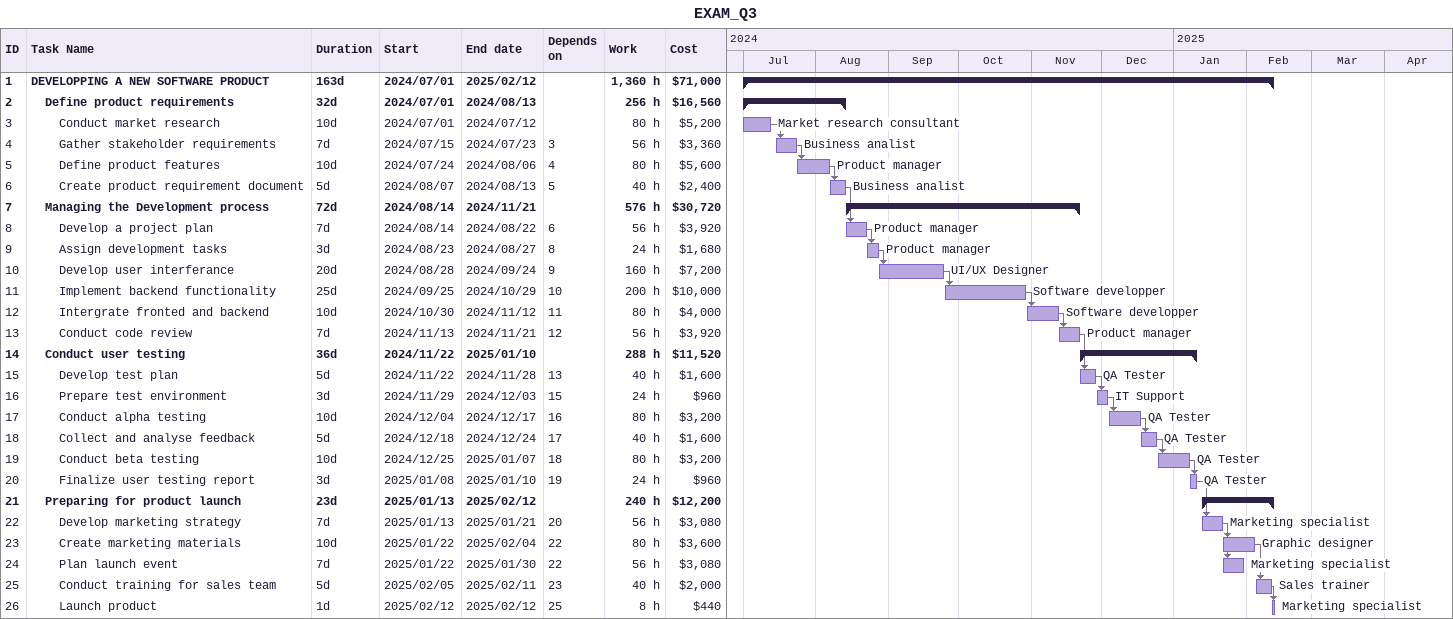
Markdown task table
EXAM_Q3

| ID | Level | Task | Duration | Start | Finish | Predecessors | Resources | Work (h) | Cost ($) |
|---|---|---|---|---|---|---|---|---|---|
| 1 | 1 | **DEVELOPPING A NEW SOFTWARE PRODUCT** | 163d | 2024-07-01 | 2025-02-12 |  |  | 1360 | 71000 |
| 2 | 2 | **Define product requirements** | 32d | 2024-07-01 | 2024-08-13 |  |  | 256 | 16560 |
| 3 | 3 | Conduct market research | 10d | 2024-07-01 | 2024-07-12 |  | Market research consultant | 80 | 5200 |
| 4 | 3 | Gather stakeholder requirements | 7d | 2024-07-15 | 2024-07-23 | 3 | Business analist | 56 | 3360 |
| 5 | 3 | Define product features | 10d | 2024-07-24 | 2024-08-06 | 4 | Product manager | 80 | 5600 |
| 6 | 3 | Create product requirement document | 5d | 2024-08-07 | 2024-08-13 | 5 | Business analist | 40 | 2400 |
| 7 | 2 | **Managing the Development process** | 72d | 2024-08-14 | 2024-11-21 |  |  | 576 | 30720 |
| 8 | 3 | Develop a project plan | 7d | 2024-08-14 | 2024-08-22 | 6 | Product manager | 56 | 3920 |
| 9 | 3 | Assign development tasks | 3d | 2024-08-23 | 2024-08-27 | 8 | Product manager | 24 | 1680 |
| 10 | 3 | Develop user interferance | 20d | 2024-08-28 | 2024-09-24 | 9 | UI/UX Designer | 160 | 7200 |
| 11 | 3 | Implement backend functionality | 25d | 2024-09-25 | 2024-10-29 | 10 | Software developper | 200 | 10000 |
| 12 | 3 | Intergrate fronted and backend | 10d | 2024-10-30 | 2024-11-12 | 11 | Software developper | 80 | 4000 |
| 13 | 3 | Conduct code review | 7d | 2024-11-13 | 2024-11-21 | 12 | Product manager | 56 | 3920 |
| 14 | 2 | **Conduct user testing** | 36d | 2024-11-22 | 2025-01-10 |  |  | 288 | 11520 |
| 15 | 3 | Develop test plan | 5d | 2024-11-22 | 2024-11-28 | 13 | QA Tester | 40 | 1600 |
| 16 | 3 | Prepare test environment | 3d | 2024-11-29 | 2024-12-03 | 15 | IT Support | 24 | 960 |
| 17 | 3 | Conduct alpha testing | 10d | 2024-12-04 | 2024-12-17 | 16 | QA Tester | 80 | 3200 |
| 18 | 3 | Collect and analyse feedback | 5d | 2024-12-18 | 2024-12-24 | 17 | QA Tester | 40 | 1600 |
| 19 | 3 | Conduct beta testing | 10d | 2024-12-25 | 2025-01-07 | 18 | QA Tester | 80 | 3200 |
| 20 | 3 | Finalize user testing report | 3d | 2025-01-08 | 2025-01-10 | 19 | QA Tester | 24 | 960 |
| 21 | 2 | **Preparing for product launch** | 23d | 2025-01-13 | 2025-02-12 |  |  | 240 | 12200 |
| 22 | 3 | Develop marketing strategy | 7d | 2025-01-13 | 2025-01-21 | 20 | Marketing specialist | 56 | 3080 |
| 23 | 3 | Create marketing materials | 10d | 2025-01-22 | 2025-02-04 | 22 | Graphic designer | 80 | 3600 |
| 24 | 3 | Plan launch event | 7d | 2025-01-22 | 2025-01-30 | 22 | Marketing specialist | 56 | 3080 |
| 25 | 3 | Conduct training for sales team | 5d | 2025-02-05 | 2025-02-11 | 23 | Sales trainer | 40 | 2000 |
| 26 | 3 | Launch product | 1d | 2025-02-12 | 2025-02-12 | 25 | Marketing specialist | 8 | 440 |
